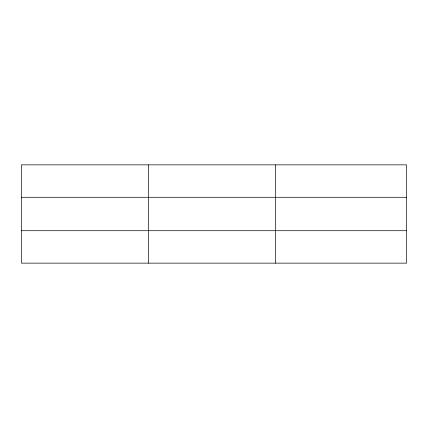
<?xml version="1.0" encoding="UTF-8"?>
<svg xmlns="http://www.w3.org/2000/svg" width="428" height="428" viewBox="0 0 428 428"><rect width="100%" height="100%" fill="white"/><g stroke="black" fill="none" stroke-linecap="round" stroke-linejoin="round"><path stroke-width="0.64" d="M148.516 263.145L148.516 164.855M275.632 263.145L275.632 164.855M406.6 197.292L406.6 164.855L21.4 164.855L21.4 263.145L406.6 263.145L406.6 197.292L21.4 197.292M21.4 230.708L406.6 230.708"/></g></svg>
